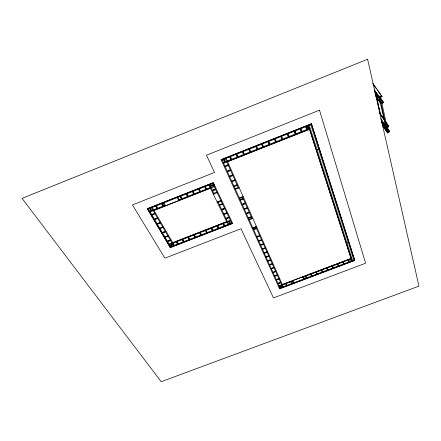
<?xml version="1.0" encoding="UTF-8"?>
<svg xmlns="http://www.w3.org/2000/svg" width="441" height="441" viewBox="0 0 441 441"><rect width="100%" height="100%" fill="white"/><g stroke="black" fill="none" stroke-linecap="round" stroke-linejoin="round"><path stroke-width="0.66" d="M221.073 159.636L311.434 123.756L354.724 260.388L279.544 288.756L221.101 159.73L311.484 123.844M381.917 96.226L380.324 96.86L380.418 97.29L382.011 96.656L381.917 96.226L373.036 83.74M221.371 160.287L311.655 124.439M374.216 89.677L379.673 97.439L380.5 97.108L388.35 132.636L387.556 132.95L382.749 125.729M307.658 127.107L308.198 126.898L308.331 127.306L307.79 127.521M379.955 98.69L379.464 98.889L375.021 93.939M307.923 127.929L308.413 127.736L308.281 127.328M223.328 162.558L309.257 128.48M223.62 163.203L309.521 129.252L227.573 161.638L283.287 286.711M381.586 102.566L383.168 101.937L383.356 102.786L381.774 103.415L381.68 102.99L383.262 102.362L380.181 97.985M224.927 166.086L228.074 164.84M225.213 166.726L228.355 165.48M227.214 171.158L230.345 169.923M227.501 171.792L230.626 170.557M229.474 176.163L232.583 174.939M147.355 208.681L213.257 182.684L232.694 223.372L170.287 247.594L147.355 208.681L170.287 247.594M147.366 208.78L213.24 182.69L215.01 186.35M229.755 176.786L232.859 175.562M148.463 208.968L213.549 183.296M210.137 185.738L213.218 184.52M210.429 186.345L213.51 185.132M149.841 211.305L165.259 205.23M178.451 200.032L210.103 187.563M210.87 187.26L213.951 186.047M150.183 211.889L210.396 188.169L153.964 210.401L174.289 245.29M211.167 187.866L214.243 186.653M231.707 181.102L234.794 179.884M231.983 181.714L235.064 180.496M212.292 190.192L215.357 188.985M151.715 214.497L154.73 213.312M317.018 149.571L318.54 148.97M212.584 190.793L215.649 189.586M152.057 215.076L155.072 213.891M213.791 193.285L216.845 192.083M233.906 185.97L236.971 184.762M213.317 194.178L217.132 192.684M387.022 124.241L388.543 126.49L387.005 127.091L387.093 127.493L388.631 126.887L388.372 125.685L386.829 126.291L386.917 126.694L388.455 126.087L386.173 122.719M234.177 186.576L237.241 185.369M154.422 219.083L157.415 217.904M154.752 219.651L157.751 218.477M385.858 129.246L385.39 129.428L381.702 122.807M235.13 188.682L238.184 187.48M235.4 189.283L239.22 187.783M387.033 130.569L386.559 130.756L381.691 122.014M387.176 131.22L386.702 131.401L382.297 124.786M389.618 131.385L388.091 131.986L388.174 132.377L389.706 131.782L389.618 131.385L386.961 127.438M319.378 159.681L320.155 159.377M157.084 223.609L160.066 222.44M157.415 224.171L160.392 223.003M217.137 202.039L220.908 200.561M218.174 202.325L221.189 201.146M159.719 228.074L162.679 226.917M219.342 204.745L222.352 203.566M160.044 228.631L162.999 227.473M219.624 205.324L222.628 204.15M239.32 197.959L243.096 196.488M239.584 198.544L242.6 197.364M240.069 199.613L243.079 198.433M240.328 200.197L243.338 199.018M162.316 232.484L165.254 231.338M221.569 209.343L224.557 208.174M162.635 233.03L165.573 231.883M221.845 209.91L224.833 208.747M242.159 204.238L245.152 203.069M242.418 204.811L245.405 203.648M164.879 236.839L167.8 235.698M223.769 213.879L226.74 212.722M165.199 237.379L168.12 236.238M224.045 214.442L227.01 213.284M244.22 208.802L247.192 207.645M244.474 209.37L247.445 208.213M167.409 241.133L170.314 240.003M225.941 218.356L228.89 217.209M167.723 241.668L170.628 240.538M226.211 218.912L229.155 217.766M246.254 213.312L249.209 212.16M246.508 213.868L249.463 212.722M169.129 244.055L172.023 242.93M230.351 220.257L172.762 242.748L226.68 221.685M169.443 244.584L172.332 243.46M173.054 243.178L230.615 220.809M169.906 245.372L172.795 244.253M170.22 245.902L173.104 244.783M169.961 246.971L231.674 223.008M170.27 247.495L232.694 223.372M248.266 217.76L251.199 216.619M248.515 218.312L251.447 217.17M248.972 219.32L251.899 218.185M328.743 188.814L329.488 188.522M249.22 219.872L252.88 218.449M252.814 227.826L256.436 226.431M253.057 228.366L255.951 227.247M253.421 229.166L256.309 228.052M253.658 229.7L256.546 228.587M256.761 236.563L259.622 235.466M256.998 237.087L259.854 235.985M258.635 240.72L261.48 239.628M258.873 241.238L261.711 240.147M260.493 244.827L263.316 243.741M260.719 245.334L263.547 244.253M262.323 248.878L265.129 247.803M262.549 249.386L265.355 248.305M264.131 252.886L266.926 251.817M264.357 253.382L267.147 252.313M265.917 256.838L268.696 255.78M266.138 257.329L268.916 256.271M267.681 260.747L270.443 259.694M267.902 261.232L270.664 260.184M269.429 264.611L272.174 263.564M269.644 265.091L272.389 264.043M271.154 268.426L273.883 267.389M271.364 268.9L274.093 267.863M346.94 243.041L348.28 242.533M272.858 272.196L275.57 271.165M273.067 272.665L275.779 271.634M274.539 275.923L277.235 274.903M274.749 276.386L277.444 275.366M276.204 279.605L278.883 278.591M276.408 280.063L279.092 279.048M277.847 283.249L280.515 282.24M278.05 283.701L280.719 282.692M278.966 285.724L281.623 284.721M279.17 286.17L281.827 285.173M282.488 284.919L293.133 280.9M302.912 277.207L351.201 258.966M279.473 286.843L282.124 285.845M279.671 287.289L282.323 286.292M279.974 287.962L354.531 259.821M354.724 260.388L279.544 288.756M375.054 92.213L376.807 94.154M375.004 92.891L377.639 95.807M372.75 83.619L376.608 89.049M377.38 90.14L382.011 96.656M380.5 97.108L379.718 96L378.891 96.325L386.79 131.798M380.473 98.111L383.168 101.937M382.59 101.695L383.356 102.786M374.701 90.659L378.99 96.755M374.635 91.524L379.304 98.189M375.495 95.328L380.159 102.025M375.975 96.309L380.258 102.45M376.074 96.728L380.351 102.869M380.401 113.943L384.194 119.539M385.715 121.771L388.372 125.685M379.789 113.304L383.907 119.373M379.795 113.574L380.555 114.699M381.316 115.818L383.218 118.629M387.049 127.829L389.706 131.782M380.688 118.651L385.44 125.718M381.107 119.533L385.528 126.115M381.195 119.93L385.616 126.517M381.283 120.327L385.704 126.914M148.115 208.384L170.684 246.69M149.598 208.521L150.976 210.859M150.359 208.224L151.732 210.561M152.261 207.474L153.622 209.817M151.5 207.772L152.867 210.114M153.209 210.699L173.567 245.571M156.362 205.853L157.713 208.207M176.957 241.662L178.175 243.779M155.601 206.156L156.952 208.505M176.235 241.944L177.453 244.06M161.516 203.819L162.85 206.179M182.833 239.38L184.029 241.508M162.277 203.522L163.611 205.881M182.105 239.661L183.307 241.789M163.931 202.871L165.59 205.82M163.17 203.169L164.499 205.534M381.509 120.663L386.382 129.4M382.507 123.226L383.179 124.428M188.638 237.126L189.817 239.259M187.91 237.407L189.095 239.54M193.72 235.147L194.889 237.291M194.448 234.866L195.611 237.01M177.166 197.651L178.77 200.627M177.932 197.347L179.217 199.734M180.099 196.493L181.378 198.88M199.541 232.887L200.694 235.036M180.865 196.19L182.139 198.582M200.269 232.605L201.416 234.755M186.229 194.073L187.486 196.471M205.374 230.621L206.504 232.782M186.995 193.77L188.252 196.173M206.101 230.334L207.231 232.501M192.37 191.653L193.605 194.062M211.211 228.35L212.325 230.522M193.136 191.35L194.371 193.759M211.945 228.069L213.053 230.235M198.522 189.228L199.734 191.648M217.06 226.079L218.157 228.256M199.288 188.924L200.501 191.344M217.793 225.792L218.885 227.975M205.451 186.493L206.642 188.924M223.648 223.515L224.723 225.704M204.679 186.797L205.875 189.228M222.914 223.802L223.995 225.99M208.918 185.126L226.707 221.784M226.95 222.236L228.014 224.43M209.69 184.823L214.078 193.88M217.893 201.746L227.413 221.399M227.683 221.95L228.747 224.144M229.518 221.239L230.571 223.433M228.78 221.525L229.844 223.719M212.777 183.605L231.933 223.554M222.159 159.973L280.178 288.403M223.35 159.499L224.519 162.09M224.144 159.184L225.307 161.775M226.128 158.396L227.286 160.993M225.334 158.71L226.492 161.307M226.779 161.952L238.454 188.081M242.341 196.78L252.147 218.736M255.708 226.707L282.626 286.959M229.7 156.979L230.847 159.581M285.476 283.789L286.27 285.586M230.494 156.665L231.635 159.267M286.143 283.541L286.931 285.338M236.062 154.455L237.186 157.062M290.801 281.782L291.573 283.585M236.856 154.135L237.975 156.748M291.468 281.529L292.24 283.331M292.94 280.448L293.899 282.703M292.466 281.149L293.237 282.957M242.434 151.925L243.531 154.548M243.228 151.605L244.331 154.229M248.812 149.389L249.893 152.024M302.724 276.75L303.656 279.026M249.612 149.075L250.692 151.71M303.579 276.954L304.318 278.773M305.966 276.055L306.693 277.874M305.293 276.303L306.032 278.128M256.618 146.291L257.671 148.937M255.819 146.61L256.877 149.256M311.313 274.032L312.03 275.862M310.646 274.285L311.363 276.116M261.607 144.312L262.649 146.963M262.412 143.992L263.442 146.649M316.583 272.042L317.283 273.878M315.91 272.295L316.616 274.131M268.023 141.765L269.038 144.433M268.823 141.445L269.837 144.113M321.947 270.019L322.636 271.86M321.274 270.272L321.963 272.114M274.445 139.213L275.443 141.892M275.25 138.893L276.242 141.572M327.316 267.985L327.994 269.837M326.649 268.244L327.321 270.09M280.884 136.66L281.854 139.345M281.689 136.341L282.659 139.031M332.023 266.21L332.685 268.067M287.328 134.103L288.276 136.798M332.696 265.956L333.357 267.814M288.133 133.777L289.081 136.478M337.409 264.176L338.054 266.039M338.087 263.922L338.727 265.785M294.401 131.291L295.332 134.003M294.312 131.33L295.238 134.042M295.211 130.971L296.137 133.684M295.117 131.005L296.043 133.722M342.806 262.136L343.434 264.01M343.478 261.882L344.107 263.757M301.06 128.645L301.964 131.374M300.249 128.97L301.159 131.694M348.208 260.096L348.82 261.976M306.462 126.501L307.349 129.235M305.652 126.826L306.545 129.555M348.881 259.843L349.493 261.722M307.564 126.065L308.446 128.8M350.529 259.22L351.135 261.105M307.349 126.148L308.231 128.888M306.539 126.473L307.427 129.207M308.463 125.707L351.879 260.824M308.375 125.746L351.808 260.851M309.273 125.387L352.552 260.57M310.844 124.764L353.858 260.074M311.434 123.756L354.68 260.289M376.564 96.937L380.489 114.34M376.548 97.367L380.324 114.098M379.673 97.439L387.556 132.95M187.078 195.115L187.408 195.098L187.078 195.115M188.709 238.327L189.018 238.305L188.709 238.327M193.208 192.7L193.538 192.678L193.208 192.7M194.514 236.073L194.823 236.084L194.525 236.045M199.349 190.28L199.674 190.297L199.36 190.242M200.33 233.818L200.638 233.829L200.341 233.785M205.5 187.855L205.826 187.872L205.512 187.822M206.151 231.558L206.46 231.564L206.184 231.497M211.658 185.424L211.989 185.407L211.658 185.424M211.978 229.292L212.292 229.27L211.978 229.292M213.808 189.884L214.133 189.862L213.808 189.884M217.821 227.021L218.13 226.999L217.821 227.021M220.831 204.437L221.145 204.42L220.831 204.437M224.166 160.629L224.497 160.651L224.177 160.59M223.047 209.034L223.361 209.017L223.047 209.034M226.476 165.772L226.806 165.755L226.476 165.772M223.67 224.75L223.978 224.728L223.67 224.75M225.235 213.576L225.544 213.587L225.268 213.51M228.758 170.849L229.083 170.865L228.769 170.81M230.505 158.115L230.836 158.099L230.505 158.115M227.396 218.052L227.705 218.063L227.407 218.019M231.007 175.854L231.332 175.838L231.007 175.854M229.524 222.473L229.833 222.451L229.524 222.473M233.223 180.788L233.548 180.771L233.223 180.788M236.856 155.59L237.186 155.574L236.856 155.59M235.417 185.661L235.737 185.644L235.417 185.661M243.217 153.071L243.548 153.088L243.228 153.033M241.547 199.31L241.861 199.288L241.547 199.31M243.625 203.935L243.939 203.913L243.625 203.935M249.589 150.541L249.92 150.524L249.589 150.541M245.681 208.499L245.99 208.483L245.681 208.499M247.704 213.009L248.013 213.02L247.721 212.975M249.705 217.457L250.014 217.441L249.705 217.457M256.585 147.763L256.91 147.785L256.596 147.729M262.362 145.469L262.693 145.491L262.378 145.431M254.832 228.873L255.135 228.851L254.848 228.84M258.161 236.271L258.459 236.249L258.161 236.271M268.767 142.928L269.098 142.912L268.767 142.928M260.03 240.428L260.322 240.406L260.041 240.4M261.871 244.535L262.169 244.512L261.871 244.535M263.696 248.592L263.988 248.57L263.696 248.592M275.184 140.381L275.509 140.409L275.195 140.348M265.499 252.594L265.785 252.572L265.499 252.594M267.274 256.552L267.29 256.524M281.606 137.835L281.931 137.857L281.623 137.796M269.032 260.46L269.319 260.438L269.032 260.46M270.768 264.324L270.78 264.297M288.045 135.282L288.37 135.304L288.061 135.244M272.483 268.145L272.764 268.117L272.483 268.145M274.181 271.915L274.192 271.888M275.857 275.642L276.132 275.619L275.857 275.642M295.106 132.476L295.437 132.46L295.106 132.476M277.51 279.324L277.786 279.302L277.51 279.324M279.147 282.968L279.423 282.946L279.147 282.968M300.949 130.161L301.275 130.145L300.949 130.161M280.763 286.567L280.763 286.567M307.228 127.669L307.553 127.653L307.228 127.669M286.071 284.561L286.071 284.561M291.385 282.554L291.385 282.554M305.861 277.091L305.9 277.036M311.203 275.074L311.203 275.074M316.467 273.089L316.478 273.062M321.82 271.066L321.82 271.066M327.189 269.038L327.2 269.01M332.558 267.009L332.575 266.981M337.938 264.98L337.938 264.98M343.324 262.946L343.324 262.946M348.721 260.907L348.759 260.857M150.513 209.503L150.833 209.552L150.513 209.503M153.242 214.155L153.556 214.199L153.242 214.155M156.505 207.143L156.825 207.187L156.505 207.143M155.932 218.742L156.235 218.819L155.954 218.708M162.409 204.811L162.723 204.894L162.431 204.778M158.589 223.267L158.903 223.311L158.589 223.267M161.208 227.738L161.522 227.782L161.23 227.71M163.798 232.148L164.107 232.192L163.815 232.12M166.351 236.503L166.659 236.541L166.373 236.475M180.97 197.496L181.284 197.546L180.97 197.496M168.87 240.797L169.179 240.841L168.87 240.797M171.362 245.042L171.665 245.08L171.384 245.014M177.061 242.826L177.365 242.87L177.084 242.798M182.927 240.549L183.224 240.588L182.943 240.521M367.612 59.265L22.05 198.362L161.202 381.735L418.95 286.121L367.612 59.265M319.51 110.173L206.449 155.221L214.53 172.431L132.465 204.911L164.879 258.178L240.973 228.719L273.481 297.912L365.606 263.233L319.51 110.173M351.053 258.492L282.323 284.566L351.053 258.492"/></g></svg>
